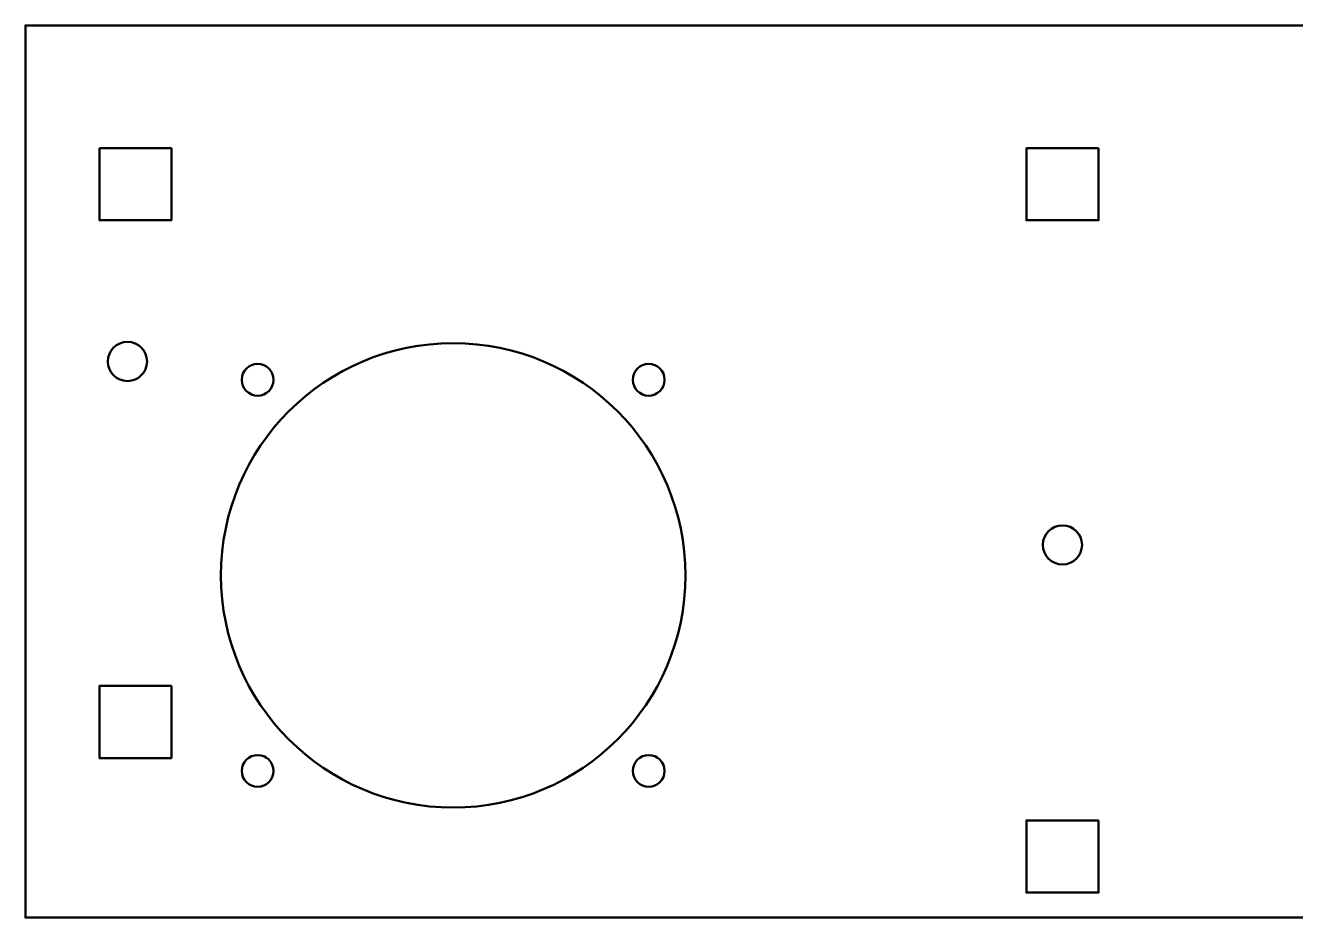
# Model space of a CAD drawing. Header units: millimetres. Extents: x -48 to 621, y -577 to -225.
# Drawn here: x -48 to 55.9, y -539.2 to -466.2 of the extents above; entities that cross this region are included whole.
import ezdxf

# ---------------------------------------------------------------- set-up
doc = ezdxf.new("R2010")
doc.units = ezdxf.units.MM
doc.header["$MEASUREMENT"] = 0
doc.layers.add('Layer 1', color=7, linetype='Continuous')

# ---------------------------------------------------------------- blocks, each defined once
blk = doc.blocks.new('block 91')
at = {"layer": 'Layer 1', "color": 165, "lineweight": 50, "true_color": 0x336699}
blk.add_lwpolyline([(382.32, -466.19), (-48.03, -466.19), (-48.03, -539.19), (382.32, -539.19), (382.32, -466.19)], dxfattribs=at)
blk = doc.blocks.new('block 92')
at = {"layer": 'Layer 1', "color": 5, "lineweight": 50, "true_color": 0x0000ff}
blk.add_lwpolyline([(-41.98, -476.24), (-41.98, -482.14), (-36.08, -482.14), (-36.08, -476.24), (-41.98, -476.24)], dxfattribs=at)
blk = doc.blocks.new('block 93')
at = {"layer": 'Layer 1', "color": 5, "lineweight": 50, "true_color": 0x0000ff}
blk.add_lwpolyline([(-36.08, -520.24), (-36.08, -526.14), (-41.98, -526.14), (-41.98, -520.24), (-36.08, -520.24)], dxfattribs=at)
blk = doc.blocks.new('block 95')
at = {"layer": 'Layer 1', "color": 5, "lineweight": 50, "true_color": 0x0000ff}
blk.add_lwpolyline([(39.77, -531.24), (39.77, -537.14), (33.87, -537.14), (33.87, -531.24), (39.77, -531.24)], dxfattribs=at)
blk = doc.blocks.new('block 97')
at = {"layer": 'Layer 1', "color": 5, "lineweight": 50, "true_color": 0x0000ff}
blk.add_open_spline([(35.22, -508.7), (35.22, -507.82), (35.93, -507.1), (36.82, -507.1), (37.7, -507.1), (38.42, -507.82), (38.42, -508.7), (38.42, -509.58), (37.7, -510.3), (36.82, -510.3), (35.93, -510.3), (35.22, -509.58), (35.22, -508.7)], degree=3, knots=[0, 0, 0, 0, 1, 1, 1, 2, 2, 2, 3, 3, 3, 4, 4, 4, 4], dxfattribs=at)
blk = doc.blocks.new('block 98')
at = {"layer": 'Layer 1', "color": 5, "lineweight": 50, "true_color": 0x0000ff}
blk.add_open_spline([(-41.28, -493.69), (-41.28, -492.81), (-40.57, -492.09), (-39.68, -492.09), (-38.8, -492.09), (-38.08, -492.81), (-38.08, -493.69), (-38.08, -494.58), (-38.8, -495.29), (-39.68, -495.29), (-40.57, -495.29), (-41.28, -494.58), (-41.28, -493.69)], degree=3, knots=[0, 0, 0, 0, 1, 1, 1, 2, 2, 2, 3, 3, 3, 4, 4, 4, 4], dxfattribs=at)
blk = doc.blocks.new('block 102')
at = {"layer": 'Layer 1', "color": 5, "lineweight": 50, "true_color": 0x0000ff}
blk.add_open_spline([(-32.03, -511.19), (-32.03, -500.7), (-23.53, -492.19), (-13.03, -492.19), (-2.54, -492.19), (5.97, -500.7), (5.97, -511.19), (5.97, -521.69), (-2.54, -530.19), (-13.03, -530.19), (-23.53, -530.19), (-32.03, -521.69), (-32.03, -511.19)], degree=3, knots=[0, 0, 0, 0, 1, 1, 1, 2, 2, 2, 3, 3, 3, 4, 4, 4, 4], dxfattribs=at)
blk = doc.blocks.new('block 103')
at = {"layer": 'Layer 1', "color": 5, "lineweight": 50, "true_color": 0x0000ff}
blk.add_open_spline([(1.67, -495.19), (1.67, -494.47), (2.25, -493.89), (2.97, -493.89), (3.68, -493.89), (4.27, -494.47), (4.27, -495.19), (4.27, -495.91), (3.68, -496.49), (2.97, -496.49), (2.25, -496.49), (1.67, -495.91), (1.67, -495.19)], degree=3, knots=[0, 0, 0, 0, 1, 1, 1, 2, 2, 2, 3, 3, 3, 4, 4, 4, 4], dxfattribs=at)
blk = doc.blocks.new('block 106')
at = {"layer": 'Layer 1', "color": 5, "lineweight": 50, "true_color": 0x0000ff}
blk.add_open_spline([(1.67, -527.19), (1.67, -526.47), (2.25, -525.89), (2.97, -525.89), (3.68, -525.89), (4.27, -526.47), (4.27, -527.19), (4.27, -527.91), (3.68, -528.49), (2.97, -528.49), (2.25, -528.49), (1.67, -527.91), (1.67, -527.19)], degree=3, knots=[0, 0, 0, 0, 1, 1, 1, 2, 2, 2, 3, 3, 3, 4, 4, 4, 4], dxfattribs=at)
blk = doc.blocks.new('block 107')
at = {"layer": 'Layer 1', "color": 5, "lineweight": 50, "true_color": 0x0000ff}
blk.add_open_spline([(-30.33, -495.19), (-30.33, -494.47), (-29.75, -493.89), (-29.03, -493.89), (-28.31, -493.89), (-27.73, -494.47), (-27.73, -495.19), (-27.73, -495.91), (-28.31, -496.49), (-29.03, -496.49), (-29.75, -496.49), (-30.33, -495.91), (-30.33, -495.19)], degree=3, knots=[0, 0, 0, 0, 1, 1, 1, 2, 2, 2, 3, 3, 3, 4, 4, 4, 4], dxfattribs=at)
blk = doc.blocks.new('block 108')
at = {"layer": 'Layer 1', "color": 5, "lineweight": 50, "true_color": 0x0000ff}
blk.add_open_spline([(-30.33, -527.19), (-30.33, -526.47), (-29.75, -525.89), (-29.03, -525.89), (-28.32, -525.89), (-27.73, -526.47), (-27.73, -527.19), (-27.73, -527.91), (-28.32, -528.49), (-29.03, -528.49), (-29.75, -528.49), (-30.33, -527.91), (-30.33, -527.19)], degree=3, knots=[0, 0, 0, 0, 1, 1, 1, 2, 2, 2, 3, 3, 3, 4, 4, 4, 4], dxfattribs=at)
blk = doc.blocks.new('block 109')
at = {"layer": 'Layer 1', "color": 5, "lineweight": 50, "true_color": 0x0000ff}
blk.add_lwpolyline([(39.77, -476.24), (33.87, -476.24), (33.87, -482.14), (39.77, -482.14), (39.77, -476.24)], dxfattribs=at)

msp = doc.modelspace()

# ---------------------------------------------------------------- block references
at = {"layer": 'Layer 1'}
for name in ['block 91', 'block 92', 'block 109', 'block 98', 'block 102', 'block 107', 'block 103', 'block 97', 'block 93', 'block 108', 'block 106', 'block 95']:
    msp.add_blockref(name, (0, 0), dxfattribs=at)

doc.saveas('drawing.dxf')
